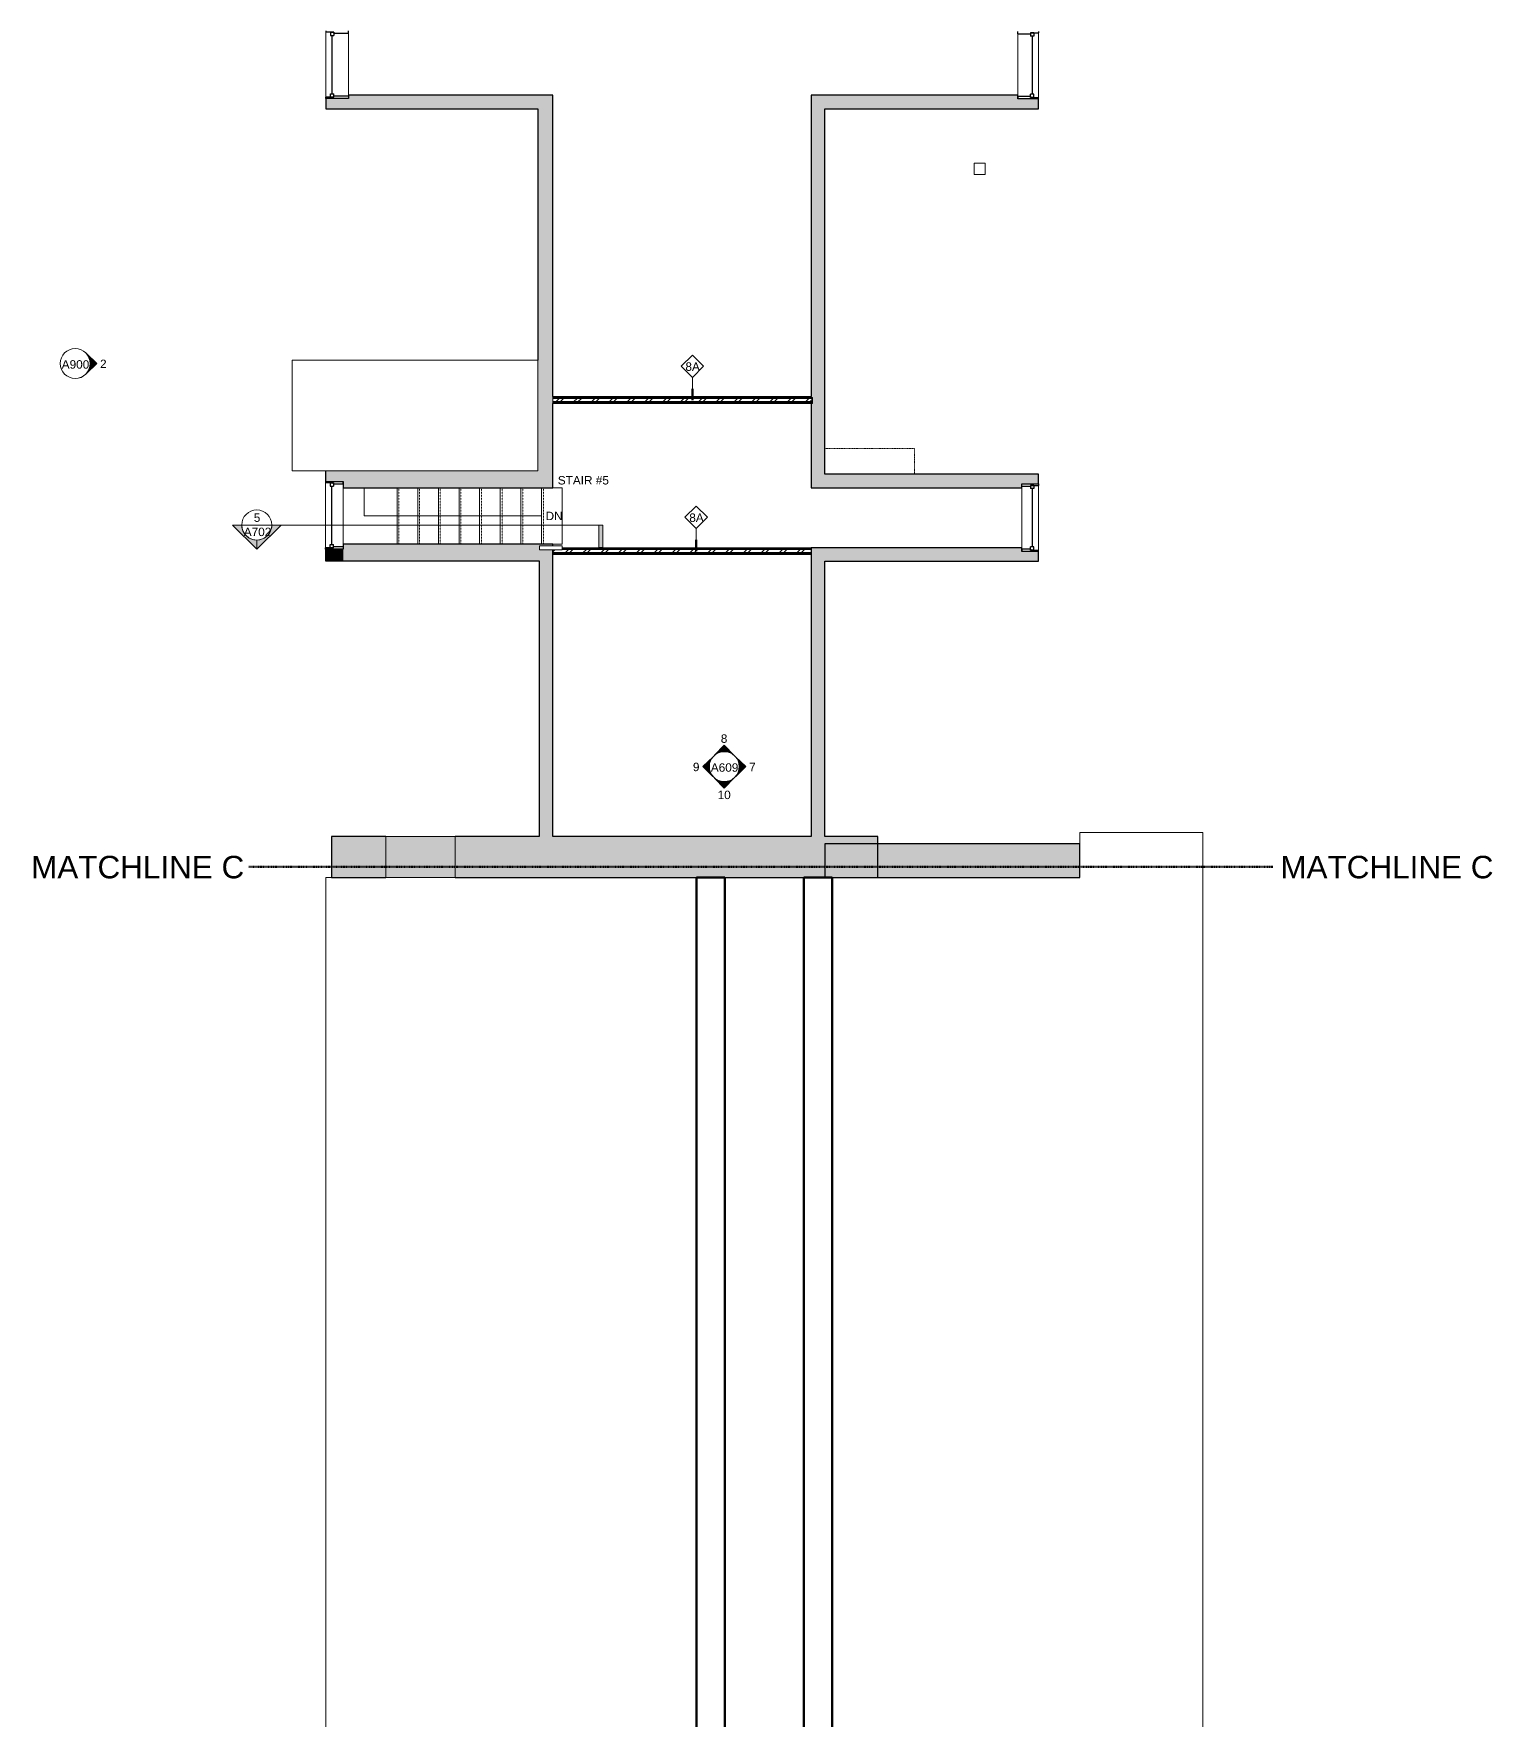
# Model space of a CAD drawing. Header units: inches. Extents: x -1176 to 1474, y -2632 to 978.
# Drawn here: x -1176 to -398, y -1733 to -834 of the extents above; entities that cross this region are included whole.
import ezdxf

# ---------------------------------------------------------------- set-up
doc = ezdxf.new("R2010")
doc.units = ezdxf.units.IN
doc.header["$MEASUREMENT"] = 0
doc.linetypes.add('Dash', pattern=[0.25, 0.125, -0.125])
doc.linetypes.add('Overhead 1_16_', pattern=[0.101562, 0.0625, -0.039062])
for name, color, linetype, lineweight in [('A-ANNO-MATC', 214, 'Dash', 140), ('A-COLS', 52, 'Continuous', 18), ('A-DETL', 90, 'Continuous', 9), ('A-DETL-GENF', 92, 'Continuous', 9), ('A-DOOR', 31, 'Continuous', 18), ('A-FLOR', 192, 'Continuous', 18), ('A-FLOR-HRAL', 11, 'Continuous', 18), ('A-GENM', 13, 'Continuous', 18), ('A-GLAZ', 151, 'Continuous', 18), ('A-ROOF', 132, 'Continuous', 18), ('A-WALL', 113, 'Continuous', 18), ('A-WALL-IDEN', 211, 'Continuous', 9), ('A-WALL-PATT', 111, 'Continuous', 18), ('G-ANNO-SYMB', 111, 'Continuous', 9), ('G-ANNO-TEXT', 231, 'Continuous', 9), ('I-WALL', 2, 'Continuous', 18), ('S-STRS', 31, 'Continuous', 18), ('S-STRS-ANNO', 31, 'Continuous', 9), ('S-STRS-IDEN', 31, 'Continuous', 9)]:
    doc.layers.add(name, color=color, linetype=linetype, lineweight=lineweight)
doc.styles.add('Arial', font='arial.ttf', dxfattribs={"height": 4.5})
doc.styles.add('Swis721 Lt BT', font='swissl.ttf', dxfattribs={"height": 4.5})
doc.styles.add('Swis721 Lt BT_3', font='swissl.ttf', dxfattribs={"height": 12})
pattern_1 = [(0, (0, 0), (15.36, 3.84), [0.634, -10.886, 0.634, -10.886, -61.44]), (0, (0, 0), (15.36, 3.84), [-23.04, 0.634, -22.406, 0.634, -10.886, -26.88]), (0, (0, 0), (15.36, 3.84), [-57.6, 0.634, -7.046, 0.634, -18.566]), (120, (5.76, 1.92), (-11.005538, 11.38215), [0.634, -10.886, 0.634, -10.886, -61.44]), (120, (5.76, 1.92), (-11.005538, 11.38215), [-23.04, 0.634, -22.406, 0.634, -10.886, -26.88]), (120, (5.76, 1.92), (-11.005538, 11.38215), [-57.6, 0.634, -7.046, 0.634, -18.566]), (240, (7.68, 9.6), (-4.354462, -15.22215), [0.634, -10.886, 0.634, -10.886, -61.44]), (240, (7.68, 9.6), (-4.354462, -15.22215), [-23.04, 0.634, -22.406, 0.634, -10.886, -26.88]), (240, (7.68, 9.6), (-4.354462, -15.22215), [-57.6, 0.634, -7.046, 0.634, -18.566])]
pattern_2 = [(45, (0, 0), (-4.751758, 4.751758), []), (45, (0, 7.2), (-4.751758, 4.751758), [])]

# ---------------------------------------------------------------- blocks, each defined once
blk = doc.blocks.new('Double Hung - 36_ x 60_ 2-7095673-3rd Floor Construction')
at = {"layer": 'A-GLAZ', "color": 8, "lineweight": 30}
for p, q in [((-18, 6), (-17.25, 6)), ((-17.25, 1.75), (-17.25, 6)), ((-17.25, 3.5), (-17.25, 1.75)), ((-17.25, 3.5), (-15.5, 3.5)), ((-17.25, 1.75), (-15.5, 1.75)), ((-17.25, 1.75), (-16.75, 1.75)), ((-16.75, -6), (-16.75, 1.75)), ((-15.5, 3.5), (-15.5, 1.75)), ((-15.5, 2.625), (15.5, 2.625)), ((15.5, 3.5), (15.5, 1.75)), ((17.25, 3.5), (15.5, 3.5)), ((17.25, 1.75), (15.5, 1.75)), ((16.75, 1.75), (17.25, 1.75)), ((16.75, 1.75), (16.75, -6)), ((17.25, 1.75), (17.25, 6)), ((18, 6), (17.25, 6)), ((17.25, 3.5), (17.25, 1.75)), ((-16.75, -6), (-18, -6)), ((16.75, -6), (18, -6))]:
    blk.add_line(p, q, dxfattribs=at)
blk = doc.blocks.new('Double Hung - 36_ x 60_ 2-7095671-3rd Floor Construction')
at = {"layer": 'A-GLAZ', "color": 8, "lineweight": 30}
for p, q in [((-18, 4.75), (-17.25, 4.75)), ((-17.25, 0.5), (-17.25, 4.75)), ((-17.25, 2.25), (-17.25, 0.5)), ((-17.25, 2.25), (-15.5, 2.25)), ((-17.25, 0.5), (-15.5, 0.5)), ((-17.25, 0.5), (-16.75, 0.5)), ((-16.75, -4.75), (-16.75, 0.5)), ((-15.5, 2.25), (-15.5, 0.5)), ((-15.5, 1.375), (15.5, 1.375)), ((15.5, 2.25), (15.5, 0.5)), ((17.25, 2.25), (15.5, 2.25)), ((17.25, 0.5), (15.5, 0.5)), ((16.75, 0.5), (17.25, 0.5)), ((16.75, 0.5), (16.75, -4.75)), ((17.25, 0.5), (17.25, 4.75)), ((18, 4.75), (17.25, 4.75)), ((17.25, 2.25), (17.25, 0.5)), ((-16.75, -4.75), (-18, -4.75)), ((16.75, -4.75), (18, -4.75))]:
    blk.add_line(p, q, dxfattribs=at)
blk = doc.blocks.new('Double Hung - 36_ x 60_ 2-7095677-3rd Floor Construction')
at = {"layer": 'A-GLAZ', "color": 8, "lineweight": 30}
for p, q in [((-18, 4.5), (-17.25, 4.5)), ((-17.25, 0.25), (-17.25, 4.5)), ((-17.25, 2), (-17.25, 0.25)), ((-17.25, 2), (-15.5, 2)), ((-17.25, 0.25), (-15.5, 0.25)), ((-17.25, 0.25), (-16.75, 0.25)), ((-16.75, -4.5), (-16.75, 0.25)), ((-15.5, 2), (-15.5, 0.25)), ((-15.5, 1.125), (15.5, 1.125)), ((15.5, 2), (15.5, 0.25)), ((17.25, 2), (15.5, 2)), ((17.25, 0.25), (15.5, 0.25)), ((16.75, 0.25), (17.25, 0.25)), ((16.75, 0.25), (16.75, -4.5)), ((17.25, 0.25), (17.25, 4.5)), ((18, 4.5), (17.25, 4.5)), ((17.25, 2), (17.25, 0.25)), ((-16.75, -4.5), (-18, -4.5)), ((16.75, -4.5), (18, -4.5))]:
    blk.add_line(p, q, dxfattribs=at)
blk = doc.blocks.new('Double Hung - 36_ x 60_ 2-7095672-3rd Floor Construction')
at = {"layer": 'A-GLAZ', "color": 8, "lineweight": 30}
for p, q in [((-18, 5.5), (-17.25, 5.5)), ((-17.25, 1.25), (-17.25, 5.5)), ((-17.25, 3), (-17.25, 1.25)), ((-17.25, 3), (-15.5, 3)), ((-17.25, 1.25), (-15.5, 1.25)), ((-17.25, 1.25), (-16.75, 1.25)), ((-16.75, -5.5), (-16.75, 1.25)), ((-15.5, 3), (-15.5, 1.25)), ((-15.5, 2.125), (15.5, 2.125)), ((15.5, 3), (15.5, 1.25)), ((17.25, 3), (15.5, 3)), ((17.25, 1.25), (15.5, 1.25)), ((16.75, 1.25), (17.25, 1.25)), ((16.75, 1.25), (16.75, -5.5)), ((17.25, 1.25), (17.25, 5.5)), ((18, 5.5), (17.25, 5.5)), ((17.25, 3), (17.25, 1.25)), ((-16.75, -5.5), (-18, -5.5)), ((16.75, -5.5), (18, -5.5))]:
    blk.add_line(p, q, dxfattribs=at)
blk = doc.blocks.new('Top Rail Type - Top Rail_Internal_-7064900-3rd Floor Construction')
at = {"layer": 'A-FLOR-HRAL', "lineweight": 9}
blk.add_line((-906.14, -1107.3), (-906.14, -1109.3), dxfattribs=at)
blk = doc.blocks.new('Top Rail Type - Top Rail_Internal_-V20-3rd Floor Construction')
at = {"layer": 'A-FLOR-HRAL', "lineweight": 9}
for p, q in [((-906.14, -1107.3), (-905.04, -1107.3)), ((-906.14, -1109.3), (-905.04, -1109.3)), ((-905.04, -1107.3), (-894.04, -1107.3)), ((-905.04, -1109.3), (-894.04, -1109.3)), ((-894.04, -1107.3), (-894.04, -1109.3))]:
    blk.add_line(p, q, dxfattribs=at)
blk = doc.blocks.new('Single Flush - D15 3_ X 8_-8259147-3rd Floor Construction')
at = {"layer": 'A-GENM', "linetype": 'Dash', "lineweight": 9}
for p in [(17.91, -9), (4.2, -56.81)]:
    blk.add_line(p, (17.91, -56.81), dxfattribs=at)
blk = doc.blocks.new('Elevation - Filled Arrow 2-347888-3rd Floor Construction')
at = {"layer": 'G-ANNO-SYMB'}
blk.add_circle((0, 0), 0.166, dxfattribs=at)
blk = doc.blocks.new('Elevation - Filled Arrow-151867-3rd Floor Construction')
at = {"layer": 'G-ANNO-SYMB'}
h = blk.add_hatch(color=256, dxfattribs=at)
edge = h.paths.add_edge_path(flags=0)
edge.add_line((0, 0.239), (0.11, 0.125))
edge.add_arc((0, 0), 0.167, 48.498, 130.5571)
edge.add_line((-0.109, 0.126), (0, 0.239))
for p, q in [((0, 0.239), (-0.109, 0.126)), ((-0.108, 0.127), (0, 0.239)), ((0, 0.239), (-0.108, 0.127)), ((0, 0.239), (0.11, 0.125)), ((0.11, 0.125), (0, 0.239))]:
    blk.add_line(p, q, dxfattribs=at)
blk.add_arc((0, 0), 0.167, 48.498, 130.5571, dxfattribs=at)
blk.add_ellipse((0, 0), major_axis=(-0.167, 0), ratio=0.999376, start_param=3.141593, end_param=6.283185, dxfattribs=at)
blk = doc.blocks.new('Section - 3_32_ x 3_8_-334918-3rd Floor Construction')
at = {"layer": 'G-ANNO-SYMB'}
blk.add_hatch(color=256, dxfattribs=at).paths.add_polyline_path([(0, 0.25), (0, 0), (-0.047, 0), (-0.047, 0.25)], flags=0)
for p, q in [((0, 0.25), (-0.047, 0.25)), ((-0.047, 0.25), (-0.047, 0)), ((0, 0), (0, 0.25)), ((-0.047, 0), (0, 0))]:
    blk.add_line(p, q, dxfattribs=at)
blk = doc.blocks.new('Section - Section Head - Filled-1367765-3rd Floor Construction')
at = {"layer": 'G-ANNO-SYMB'}
h = blk.add_hatch(color=256, dxfattribs=at)
edge = h.paths.add_edge_path(flags=0)
edge.add_line((-0.52, 0), (-0.25, 0.27))
edge.add_line((-0.25, 0.27), (-0.25, 0.167))
edge.add_arc((-0.25, 0), 0.167, 90, 180)
edge.add_line((-0.417, 0), (-0.52, 0))
h = blk.add_hatch(color=256, dxfattribs=at)
edge = h.paths.add_edge_path(flags=0)
edge.add_line((0.02, 0), (-0.083, 0))
edge.add_arc((-0.25, 0), 0.167, 0, 90)
edge.add_line((-0.25, 0.167), (-0.25, 0.27))
edge.add_line((-0.25, 0.27), (0.02, 0))
for p, q in [((-0.25, 0.27), (-0.52, 0)), ((-0.25, 0.27), (-0.52, 0)), ((-0.25, 0.27), (0.02, 0)), ((-0.25, 0.167), (-0.25, 0.27)), ((0.02, 0), (-0.25, 0.27)), ((-0.25, 0.27), (-0.25, 0.167)), ((-0.52, 0), (-0.417, 0)), ((-0.083, 0), (0.02, 0)), ((-0.52, 0), (-0.417, 0)), ((-0.417, 0), (-0.52, 0)), ((0.02, 0), (-0.083, 0)), ((-0.083, 0), (0.02, 0))]:
    blk.add_line(p, q, dxfattribs=at)
for start, end in [(0, 180), (360, 180), (90, 180), (180, 360), (0, 90)]:
    blk.add_arc((-0.25, 0), 0.167, start, end, dxfattribs=at)
blk = doc.blocks.new('Wall Tag - 1_4_-62626-3rd Floor Construction')
at = {"layer": 'A-WALL-IDEN'}
for p, q in [((-0.125, 0), (0, 0.125)), ((-0.125, 0), (0, -0.125)), ((0, 0.125), (0.125, 0)), ((0, -0.125), (0.125, 0))]:
    blk.add_line(p, q, dxfattribs=at)

msp = doc.modelspace()

# ---------------------------------------------------------------- hatches: boundary and pattern name
at = {"layer": 'A-DETL-GENF'}
msp.add_hatch(color=7, dxfattribs=at).paths.add_polyline_path([(-951.06, -1284.19), (-951.06, -1262.19), (-988.06, -1262.19), (-988.06, -1284.19)], flags=0)
at = {"layer": 'A-WALL-PATT', "lineweight": 9}
for points in [[(-910.81, -874.21), (-907.06, -874.21), (-907.06, -866.96), (-1007.97, -866.96), (-1007.97, -868.66), (-1019.97, -868.66), (-1019.97, -874.21)], [(-899.06, -1076.24), (-899.06, -866.96), (-907.06, -866.96), (-907.06, -1076.24)], [(-761.29, -1068.99), (-754.04, -1068.99), (-754.04, -866.96), (-761.29, -866.96), (-761.29, -1068.99)], [(-754.04, -874.21), (-640.06, -874.21), (-640.06, -868.96), (-651.06, -868.96), (-651.06, -866.96), (-754.04, -866.96)], [(-910.81, -1076.24), (-907.06, -1076.24), (-907.06, -1067.24), (-1020.29, -1067.24), (-1020.29, -1072.99), (-1010.79, -1072.99), (-1010.79, -1076.24)], [(-761.29, -1076.24), (-649.06, -1076.24), (-649.06, -1068.99), (-761.29, -1068.99), (-761.29, -1076.24)], [(-1010.79, -1115.3), (-1010.79, -1108.99), (-1020.29, -1108.99), (-1020.29, -1115.3)], [(-899.06, -1115.3), (-899.06, -1109.3), (-906.12, -1109.3), (-906.12, -1107.3), (-899.06, -1107.3), (-899.06, -1106.3), (-1010.79, -1106.3), (-1010.79, -1115.3), (-906.31, -1115.3)], [(-761.29, -1262.19), (-754.04, -1262.19), (-754.04, -1108.24), (-761.29, -1108.24), (-761.29, -1147.84)], [(-649.06, -1115.49), (-649.06, -1108.24), (-754.04, -1108.24), (-754.04, -1115.49)], [(-899.06, -1262.19), (-899.06, -1115.3), (-906.31, -1115.3), (-906.31, -1262.19)], [(-1017.06, -1284.19), (-988.06, -1284.19), (-988.06, -1262.19), (-1017.06, -1262.19)], [(-725.8, -1284.19), (-725.8, -1262.19), (-951.06, -1262.19), (-951.06, -1284.19)], [(-754.04, -1284.19), (-618.05, -1284.19), (-618.05, -1266.19), (-754.04, -1266.19)]]:
    msp.add_hatch(color=7, dxfattribs=at).paths.add_polyline_path(points, flags=0)
h = msp.add_hatch(dxfattribs=at)
h.set_pattern_fill('FP_1', color=256, style=0, pattern_type=2)
h.set_pattern_definition(pattern_1)
h.paths.add_polyline_path([(-899.06, -1028.18), (-761.29, -1028.18), (-761.29, -1027.68), (-899.06, -1027.68)], flags=0)
h = msp.add_hatch(dxfattribs=at)
h.set_pattern_fill('FP_1', color=256, style=0, pattern_type=2)
h.set_pattern_definition(pattern_1)
h.paths.add_polyline_path([(-761.29, -1028.68), (-760.67, -1028.68), (-760.67, -1028.18), (-899.06, -1028.18), (-899.06, -1028.68), (-761.29, -1028.68)], flags=0)
h = msp.add_hatch(dxfattribs=at)
h.set_pattern_fill('FP_30', color=256, style=0, pattern_type=2)
h.set_pattern_definition(pattern_2)
h.paths.add_polyline_path([(-760.67, -1030.3), (-760.67, -1028.68), (-899.06, -1028.68), (-899.06, -1030.3), (-761.29, -1030.3)], flags=0)
h = msp.add_hatch(dxfattribs=at)
h.set_pattern_fill('FP_1', color=256, style=0, pattern_type=2)
h.set_pattern_definition(pattern_1)
h.paths.add_polyline_path([(-761.29, -1030.8), (-760.67, -1030.8), (-760.67, -1030.3), (-899.06, -1030.3), (-899.06, -1030.8), (-761.29, -1030.8)], flags=0)
h = msp.add_hatch(dxfattribs=at)
h.set_pattern_fill('FP_1', color=256, style=0, pattern_type=2)
h.set_pattern_definition(pattern_1)
h.paths.add_polyline_path([(-761.29, -1031.3), (-760.67, -1031.3), (-760.67, -1030.8), (-899.06, -1030.8), (-899.06, -1031.3), (-836.05, -1031.3)], flags=0)
h = msp.add_hatch(color=7, dxfattribs=at)
h.paths.add_polyline_path([(-640.06, -1115.49), (-640.06, -1110.24), (-649.06, -1110.24), (-649.06, -1115.49)], flags=0)
h.paths.add_polyline_path([(-640.06, -1074.24), (-640.06, -1068.99), (-649.06, -1068.99), (-649.06, -1074.24)], flags=0)
h = msp.add_hatch(dxfattribs=at)
h.set_pattern_fill('FP_30', color=256, style=0, pattern_type=2)
h.set_pattern_definition(pattern_2)
h.paths.add_polyline_path([(-894.04, -1110.86), (-761.29, -1110.86), (-761.29, -1109.24), (-894.04, -1109.24), (-894.04, -1109.3), (-899.06, -1109.3), (-899.06, -1110.86)], flags=0)
h = msp.add_hatch(dxfattribs=at)
h.set_pattern_fill('FP_1', color=256, style=0, pattern_type=2)
h.set_pattern_definition(pattern_1)
h.paths.add_polyline_path([(-761.29, -1111.36), (-761.29, -1110.86), (-899.06, -1110.86), (-899.06, -1111.36), (-836.05, -1111.36)], flags=0)
h = msp.add_hatch(dxfattribs=at)
h.set_pattern_fill('FP_1', color=256, style=0, pattern_type=2)
h.set_pattern_definition(pattern_1)
h.paths.add_polyline_path([(-899.06, -1111.86), (-761.29, -1111.86), (-761.29, -1111.36), (-899.06, -1111.36)], flags=0)
h = msp.add_hatch(dxfattribs=at)
h.set_pattern_fill('FP_1', color=256, style=0, pattern_type=2)
h.set_pattern_definition(pattern_1)
h.paths.add_polyline_path([(-894.04, -1108.74), (-761.29, -1108.74), (-761.29, -1108.24), (-894.04, -1108.24)], flags=0)
h = msp.add_hatch(dxfattribs=at)
h.set_pattern_fill('FP_1', color=256, style=0, pattern_type=2)
h.set_pattern_definition(pattern_1)
h.paths.add_polyline_path([(-761.29, -1109.24), (-761.29, -1108.74), (-894.04, -1108.74), (-894.04, -1109.24), (-836.05, -1109.24)], flags=0)

# ---------------------------------------------------------------- linework, layer by layer
at = {"layer": 'A-ANNO-MATC'}
msp.add_line((-1061.04, -1278.34), (-515.04, -1278.34), dxfattribs=at)
at = {"layer": 'A-COLS', "lineweight": 9}
for p, q in [((-674.48, -903.19), (-668.48, -903.19)), ((-674.48, -909.19), (-674.48, -903.19)), ((-668.48, -903.19), (-668.48, -909.19)), ((-668.48, -909.19), (-674.48, -909.19))]:
    msp.add_line(p, q, dxfattribs=at)
at = {"layer": 'A-DETL'}
for p, q in [((-907.06, -1008.24), (-1038.06, -1008.24)), ((-1038.06, -1008.24), (-1038.06, -1067.24)), ((-907.06, -1067.24), (-907.06, -1008.24)), ((-1038.06, -1067.24), (-907.06, -1067.24)), ((-951.06, -1262.19), (-988.06, -1262.19)), ((-988.06, -1262.19), (-988.06, -1284.19)), ((-951.06, -1284.19), (-951.06, -1262.19)), ((-988.06, -1284.19), (-951.06, -1284.19))]:
    msp.add_line(p, q, dxfattribs=at)
at = {"layer": 'A-FLOR'}
for p, q in [((-899.06, -1076.24), (-894.04, -1076.24)), ((-894.04, -1076.24), (-894.04, -1106.3)), ((-894.04, -1106.3), (-899.06, -1106.3))]:
    msp.add_line(p, q, dxfattribs=at)
at = {"layer": 'A-ROOF'}
for p, q in [((-552.47, -1260.19), (-618.05, -1260.19)), ((-618.05, -1260.19), (-618.05, -1266.19)), ((-552.47, -2526.84), (-552.47, -1260.19)), ((-1020.05, -1284.19), (-1020.05, -2508.84)), ((-1017.06, -1284.19), (-1020.05, -1284.19))]:
    msp.add_line(p, q, dxfattribs=at)
at = {"layer": 'A-ROOF', "lineweight": 60}
for p, q in [((-807.38, -1284.19), (-822.38, -1284.19)), ((-822.38, -1284.19), (-822.38, -2526.84)), ((-807.38, -2526.84), (-807.38, -1284.19)), ((-765.14, -1284.19), (-765.14, -2526.84)), ((-750.14, -1284.19), (-765.14, -1284.19)), ((-750.14, -2526.84), (-750.14, -1284.19))]:
    msp.add_line(p, q, dxfattribs=at)
at = {"layer": 'A-WALL', "lineweight": 9}
for p, q in [((-1019.97, -866.96), (-1019.97, -832.66)), ((-1007.97, -833.91), (-1007.97, -866.96)), ((-651.06, -866.96), (-651.06, -834.16)), ((-640.06, -834.16), (-640.06, -866.96)), ((-760.67, -1031.3), (-760.67, -1028.18)), ((-1020.29, -1108.99), (-1020.29, -1072.99)), ((-1010.79, -1076.24), (-1010.79, -1106.3)), ((-649.06, -1108.24), (-649.06, -1076.24)), ((-640.06, -1074.24), (-640.06, -1110.24))]:
    msp.add_line(p, q, dxfattribs=at)
at = {"layer": 'A-WALL', "color": 8, "lineweight": 30}
for p, q in [((-899.06, -866.96), (-907.06, -866.96)), ((-899.06, -1027.68), (-899.06, -866.96)), ((-907.06, -874.21), (-907.06, -1008.24)), ((-899.06, -1076.24), (-899.06, -1031.3)), ((-1020.29, -1067.24), (-1020.29, -1072.99)), ((-640.06, -1068.99), (-649.06, -1068.99)), ((-640.06, -1074.24), (-640.06, -1068.99)), ((-1020.29, -1072.99), (-1010.79, -1072.99)), ((-1010.79, -1072.99), (-1010.79, -1076.24)), ((-1010.79, -1076.24), (-899.06, -1076.24)), ((-649.06, -1074.24), (-640.06, -1074.24)), ((-1010.79, -1108.99), (-1020.29, -1108.99)), ((-1020.29, -1108.99), (-1020.29, -1115.3)), ((-899.06, -1106.3), (-1010.79, -1106.3)), ((-1010.79, -1106.3), (-1010.79, -1108.99)), ((-899.06, -1107.3), (-899.06, -1106.3)), ((-899.06, -1115.3), (-899.06, -1109.3)), ((-640.06, -1110.24), (-649.06, -1110.24)), ((-640.06, -1115.49), (-640.06, -1110.24)), ((-1020.29, -1115.3), (-906.31, -1115.3)), ((-649.06, -1115.49), (-640.06, -1115.49)), ((-988.06, -1262.19), (-1017.06, -1262.19)), ((-1017.06, -1262.19), (-1017.06, -1284.19)), ((-906.31, -1262.19), (-951.06, -1262.19)), ((-761.29, -1262.19), (-899.06, -1262.19)), ((-725.8, -1262.19), (-754.04, -1262.19)), ((-618.05, -1266.19), (-754.04, -1266.19)), ((-754.04, -1266.19), (-754.04, -1284.19)), ((-725.8, -1284.19), (-725.8, -1262.19)), ((-618.05, -1284.19), (-618.05, -1266.19)), ((-1017.06, -1284.19), (-988.06, -1284.19)), ((-951.06, -1284.19), (-618.05, -1284.19))]:
    msp.add_line(p, q, dxfattribs=at)
at = {"layer": 'A-WALL'}
for p, q in [((-761.29, -1027.68), (-899.06, -1027.68)), ((-899.06, -1027.68), (-899.06, -1031.3)), ((-760.67, -1028.18), (-899.06, -1028.18)), ((-760.67, -1028.68), (-899.06, -1028.68)), ((-760.67, -1030.3), (-899.06, -1030.3)), ((-760.67, -1030.8), (-899.06, -1030.8)), ((-899.06, -1031.3), (-760.67, -1031.3)), ((-899.06, -1110.86), (-761.29, -1110.86)), ((-899.06, -1111.36), (-761.29, -1111.36)), ((-899.06, -1111.86), (-761.29, -1111.86)), ((-761.29, -1108.24), (-894.04, -1108.24)), ((-894.04, -1108.74), (-761.29, -1108.74)), ((-894.04, -1109.24), (-761.29, -1109.24))]:
    msp.add_line(p, q, dxfattribs=at)
at = {"layer": 'A-WALL-IDEN'}
for p, q in [((-824.63, -1029.49), (-824.63, -1017.49)), ((-822.57, -1110.05), (-822.57, -1098.05))]:
    msp.add_line(p, q, dxfattribs=at)
at = {"layer": 'A-WALL-IDEN', "lineweight": 90}
for p, q in [((-824.63, -1029.49), (-824.63, -1023.49)), ((-822.57, -1110.05), (-822.57, -1104.05))]:
    msp.add_line(p, q, dxfattribs=at)
at = {"layer": 'G-ANNO-SYMB'}
for p, q in [((-1064.86, -1096.15), (-1048.86, -1096.15)), ((-1044.86, -1096.15), (-874.57, -1096.15))]:
    msp.add_line(p, q, dxfattribs=at)
at = {"layer": 'I-WALL', "lineweight": 9}
for p, q in [((-640.06, -832.96), (-640.06, -834.16)), ((-1019.97, -868.66), (-1019.97, -866.96)), ((-640.06, -866.96), (-640.06, -868.96)), ((-761.29, -1027.68), (-761.29, -1028.18))]:
    msp.add_line(p, q, dxfattribs=at)
at = {"layer": 'I-WALL', "color": 8, "lineweight": 30}
for p, q in [((-1007.97, -868.66), (-1019.97, -868.66)), ((-1019.97, -868.66), (-1019.97, -874.21)), ((-907.06, -866.96), (-1007.97, -866.96)), ((-1007.97, -866.96), (-1007.97, -868.66)), ((-761.29, -866.96), (-761.29, -1027.68)), ((-651.06, -866.96), (-761.29, -866.96)), ((-651.06, -868.96), (-651.06, -866.96)), ((-640.06, -868.96), (-651.06, -868.96)), ((-640.06, -874.21), (-640.06, -868.96)), ((-1019.97, -874.21), (-907.06, -874.21)), ((-754.04, -1068.99), (-754.04, -874.21)), ((-754.04, -874.21), (-640.06, -874.21)), ((-761.29, -1031.3), (-761.29, -1076.24)), ((-649.06, -1068.99), (-754.04, -1068.99)), ((-761.29, -1076.24), (-649.06, -1076.24)), ((-649.06, -1076.24), (-649.06, -1074.24)), ((-761.29, -1108.24), (-761.29, -1262.19)), ((-649.06, -1108.24), (-761.29, -1108.24)), ((-649.06, -1110.24), (-649.06, -1108.24)), ((-906.31, -1115.3), (-906.31, -1262.19)), ((-899.06, -1262.19), (-899.06, -1115.3)), ((-754.04, -1262.19), (-754.04, -1115.49)), ((-754.04, -1115.49), (-649.06, -1115.49))]:
    msp.add_line(p, q, dxfattribs=at)
at = {"layer": 'S-STRS', "lineweight": 9}
for p, q in [((-982.04, -1076.24), (-982.04, -1106.3)), ((-971.04, -1076.24), (-971.04, -1106.3)), ((-960.04, -1076.24), (-960.04, -1106.3)), ((-949.04, -1076.24), (-949.04, -1106.3)), ((-938.04, -1076.24), (-938.04, -1106.3)), ((-927.04, -1076.24), (-927.04, -1106.3)), ((-916.04, -1076.24), (-916.04, -1106.3)), ((-905.04, -1076.24), (-905.04, -1106.3))]:
    msp.add_line(p, q, dxfattribs=at)
at = {"layer": 'S-STRS', "linetype": 'Overhead 1_16_', "lineweight": 9}
for p, q in [((-981.04, -1076.24), (-981.04, -1106.3)), ((-970.04, -1076.24), (-970.04, -1106.3)), ((-959.04, -1076.24), (-959.04, -1106.3)), ((-948.04, -1076.24), (-948.04, -1106.3)), ((-937.04, -1076.24), (-937.04, -1106.3)), ((-926.04, -1076.24), (-926.04, -1106.3)), ((-915.04, -1076.24), (-915.04, -1106.3)), ((-904.04, -1076.24), (-904.04, -1106.3))]:
    msp.add_line(p, q, dxfattribs=at)
at = {"layer": 'S-STRS-ANNO'}
for p, q in [((-999.55, -1076.24), (-999.55, -1091.3)), ((-999.55, -1091.3), (-982.04, -1091.3)), ((-982.04, -1091.3), (-971.04, -1091.3)), ((-971.04, -1091.3), (-960.04, -1091.3)), ((-960.04, -1091.3), (-949.04, -1091.3)), ((-949.04, -1091.3), (-938.04, -1091.3)), ((-938.04, -1091.3), (-927.04, -1091.3)), ((-927.04, -1091.3), (-916.04, -1091.3)), ((-916.04, -1091.3), (-905.04, -1091.3))]:
    msp.add_line(p, q, dxfattribs=at)

# ---------------------------------------------------------------- block references
at = {"layer": 'A-DOOR', "rotation": 89.99999999999991}
msp.add_blockref('Single Flush - D15 3_ X 8_-8259147-3rd Floor Construction', (-763.04, -1073.19), dxfattribs=at)
at = {"layer": 'A-FLOR-HRAL', "lineweight": 9}
for name in ['Top Rail Type - Top Rail_Internal_-7064900-3rd Floor Construction', 'Top Rail Type - Top Rail_Internal_-V20-3rd Floor Construction']:
    msp.add_blockref(name, (0, 0), dxfattribs=at)
at = {"layer": 'A-GLAZ'}
for name, p, rotation in [('Double Hung - 36_ x 60_ 2-7095673-3rd Floor Construction', (-1013.97, -850.66), 90), ('Double Hung - 36_ x 60_ 2-7095672-3rd Floor Construction', (-645.56, -850.96), 270), ('Double Hung - 36_ x 60_ 2-7095671-3rd Floor Construction', (-1015.54, -1090.99), 90), ('Double Hung - 36_ x 60_ 2-7095677-3rd Floor Construction', (-644.56, -1092.24), 269.9999999999999)]:
    msp.add_blockref(name, p, dxfattribs=dict(at, rotation=rotation))
at = {"layer": 'A-WALL-IDEN', "xscale": 47.99999999999997, "yscale": 47.99999999999997, "zscale": 47.99999999999997}
for p in [(-824.63, -1011.49), (-822.57, -1092.05)]:
    msp.add_blockref('Wall Tag - 1_4_-62626-3rd Floor Construction', p, dxfattribs=at)
at = {"layer": 'G-ANNO-SYMB', "xscale": 47.99999999999997, "yscale": 47.99999999999997, "zscale": 47.99999999999997}
for name, p in [('Elevation - Filled Arrow 2-347888-3rd Floor Construction', (-1153.66, -1010.03)), ('Elevation - Filled Arrow-151867-3rd Floor Construction', (-807.6, -1224.99)), ('Elevation - Filled Arrow 2-347888-3rd Floor Construction', (-807.6, -1224.99))]:
    msp.add_blockref(name, p, dxfattribs=at)
at = {"layer": 'G-ANNO-SYMB', "extrusion": (0, 0, -1), "xscale": 47.99999999999997, "yscale": 47.99999999999997, "zscale": 47.99999999999997}
for name, p, rotation in [('Elevation - Filled Arrow-151867-3rd Floor Construction', (1153.66, -1010.03), 90.00000000000038), ('Section - Section Head - Filled-1367765-3rd Floor Construction', (1044.86, -1096.15), 180), ('Elevation - Filled Arrow-151867-3rd Floor Construction', (807.6, -1224.99), 90.00000000000038), ('Elevation - Filled Arrow-151867-3rd Floor Construction', (807.6, -1224.99), 180)]:
    msp.add_blockref(name, p, dxfattribs=dict(at, rotation=rotation))
at = {"layer": 'G-ANNO-SYMB', "xscale": 47.99999999999997, "yscale": 47.99999999999997, "zscale": 47.99999999999997}
for name, p, rotation in [('Section - 3_32_ x 3_8_-334918-3rd Floor Construction', (-874.57, -1096.15), 180), ('Elevation - Filled Arrow-151867-3rd Floor Construction', (-807.6, -1224.99), 89.99999999999942)]:
    msp.add_blockref(name, p, dxfattribs=dict(at, rotation=rotation))

# ---------------------------------------------------------------- texts
at = {"layer": 'A-WALL-IDEN', "char_height": 4.5, "width": 8.787, "attachment_point": 1, "style": 'Swis721 Lt BT'}
for insert in [(-828.33, -1009.43), (-826.27, -1089.99)]:
    msp.add_mtext('8A', dxfattribs=dict(at, insert=insert))
at = {"layer": 'G-ANNO-SYMB', "char_height": 4.5, "attachment_point": 1}
for s, insert, width, style in [('A900', (-1160.84, -1008.26), 17.877, 'Arial'), ('2', (-1140.41, -1007.96), 4.0905, 'Swis721 Lt BT'), ('5', (-1058.46, -1089.96), 4.0905, 'Swis721 Lt BT'), ('A702', (-1063.78, -1097.55), 16.968, 'Swis721 Lt BT'), ('8', (-809.47, -1207.8), 4.0905, 'Swis721 Lt BT'), ('9', (-824.35, -1222.91), 4.0905, 'Swis721 Lt BT'), ('A609', (-814.79, -1223.21), 17.877, 'Arial'), ('7', (-794.35, -1222.91), 4.0905, 'Swis721 Lt BT'), ('10', (-811.16, -1237.8), 8.181, 'Swis721 Lt BT')]:
    msp.add_mtext(s, dxfattribs=dict(at, insert=insert, width=width, style=style))
at = {"layer": 'G-ANNO-TEXT', "color": 7, "attachment_point": 1}
for s, insert, char_height, width, style in [('STAIR #5', (-896.37, -1070.04), 4.5, 32.421, 'Swis721 Lt BT'), ('MATCHLINE C', (-1177.15, -1272.56), 12, 128.775, 'Swis721 Lt BT_3'), ('MATCHLINE C', (-511.15, -1272.56), 12, 128.775, 'Swis721 Lt BT_3')]:
    msp.add_mtext(s, dxfattribs=dict(at, insert=insert, char_height=char_height, width=width, style=style))
at = {"layer": 'S-STRS-IDEN', "insert": (-902.86, -1089.06), "char_height": 4.5, "width": 10.5833, "attachment_point": 1, "line_spacing_factor": 1.005062, "style": 'Swis721 Lt BT'}
msp.add_mtext('DN', dxfattribs=at)

doc.saveas('drawing.dxf')
